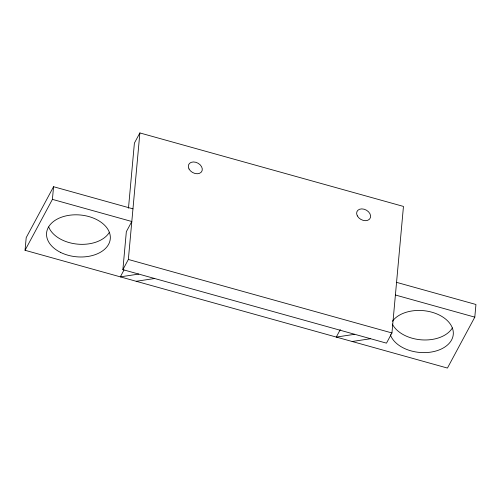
<?xml version="1.0" encoding="UTF-8"?>
<svg xmlns="http://www.w3.org/2000/svg" width="501" height="501" viewBox="0 0 501 501"><rect width="100%" height="100%" fill="white"/><g stroke="black" fill="none" stroke-linecap="round" stroke-linejoin="round"><path stroke-width="0.75" d="M396.554 282.351L475.95 304.489L474.798 317.146L447.437 368.066L25.05 250.293L26.202 237.637L53.563 186.716L132.959 208.854M25.05 250.293L52.417 199.373L53.563 186.716M128.475 208.197L134.4 143.117L139.873 132.934L403.462 206.431L391.951 332.965L386.478 343.154L122.883 269.651L126.34 231.694L131.807 221.511L52.417 199.373M122.883 269.651L128.356 259.468L139.873 132.934M123.972 270.064L120.328 276.859L138.764 274.078M340.292 329.602L336.277 337.073L354.714 334.299M136.203 281.286L154.64 278.506M352.159 341.5L370.596 338.726M395.402 295.008L474.798 317.146M128.356 259.468L391.951 332.965M392.408 321.273A31.989 20.986 5.2 0 1 442.828 317.045A31.989 20.986 5.2 0 1 437.542 350.518A31.989 20.986 5.2 0 1 390.304 334.605M452.384 327.917A31.989 20.986 5.2 0 1 421.905 339.878A31.989 20.986 5.2 0 1 392.302 323.99M109.4 232.282A31.989 20.986 5.2 0 1 77.868 244.162A31.989 20.986 5.2 0 1 48.716 226.997M60.577 252.41A31.989 20.986 5.2 0 0 110.264 239.021A31.989 20.986 5.2 0 0 64.447 216.269A31.989 20.986 5.2 0 0 60.577 252.41M189.002 168.95A7.409 5.386 28.3 0 0 201.108 172.325A7.409 5.386 28.3 0 0 195.816 162.286A7.409 5.386 28.3 0 0 189.002 168.95M357.319 215.881A7.409 5.386 28.3 0 0 369.425 219.256A7.409 5.386 28.3 0 0 364.133 209.218A7.409 5.386 28.3 0 0 357.319 215.881"/></g></svg>
